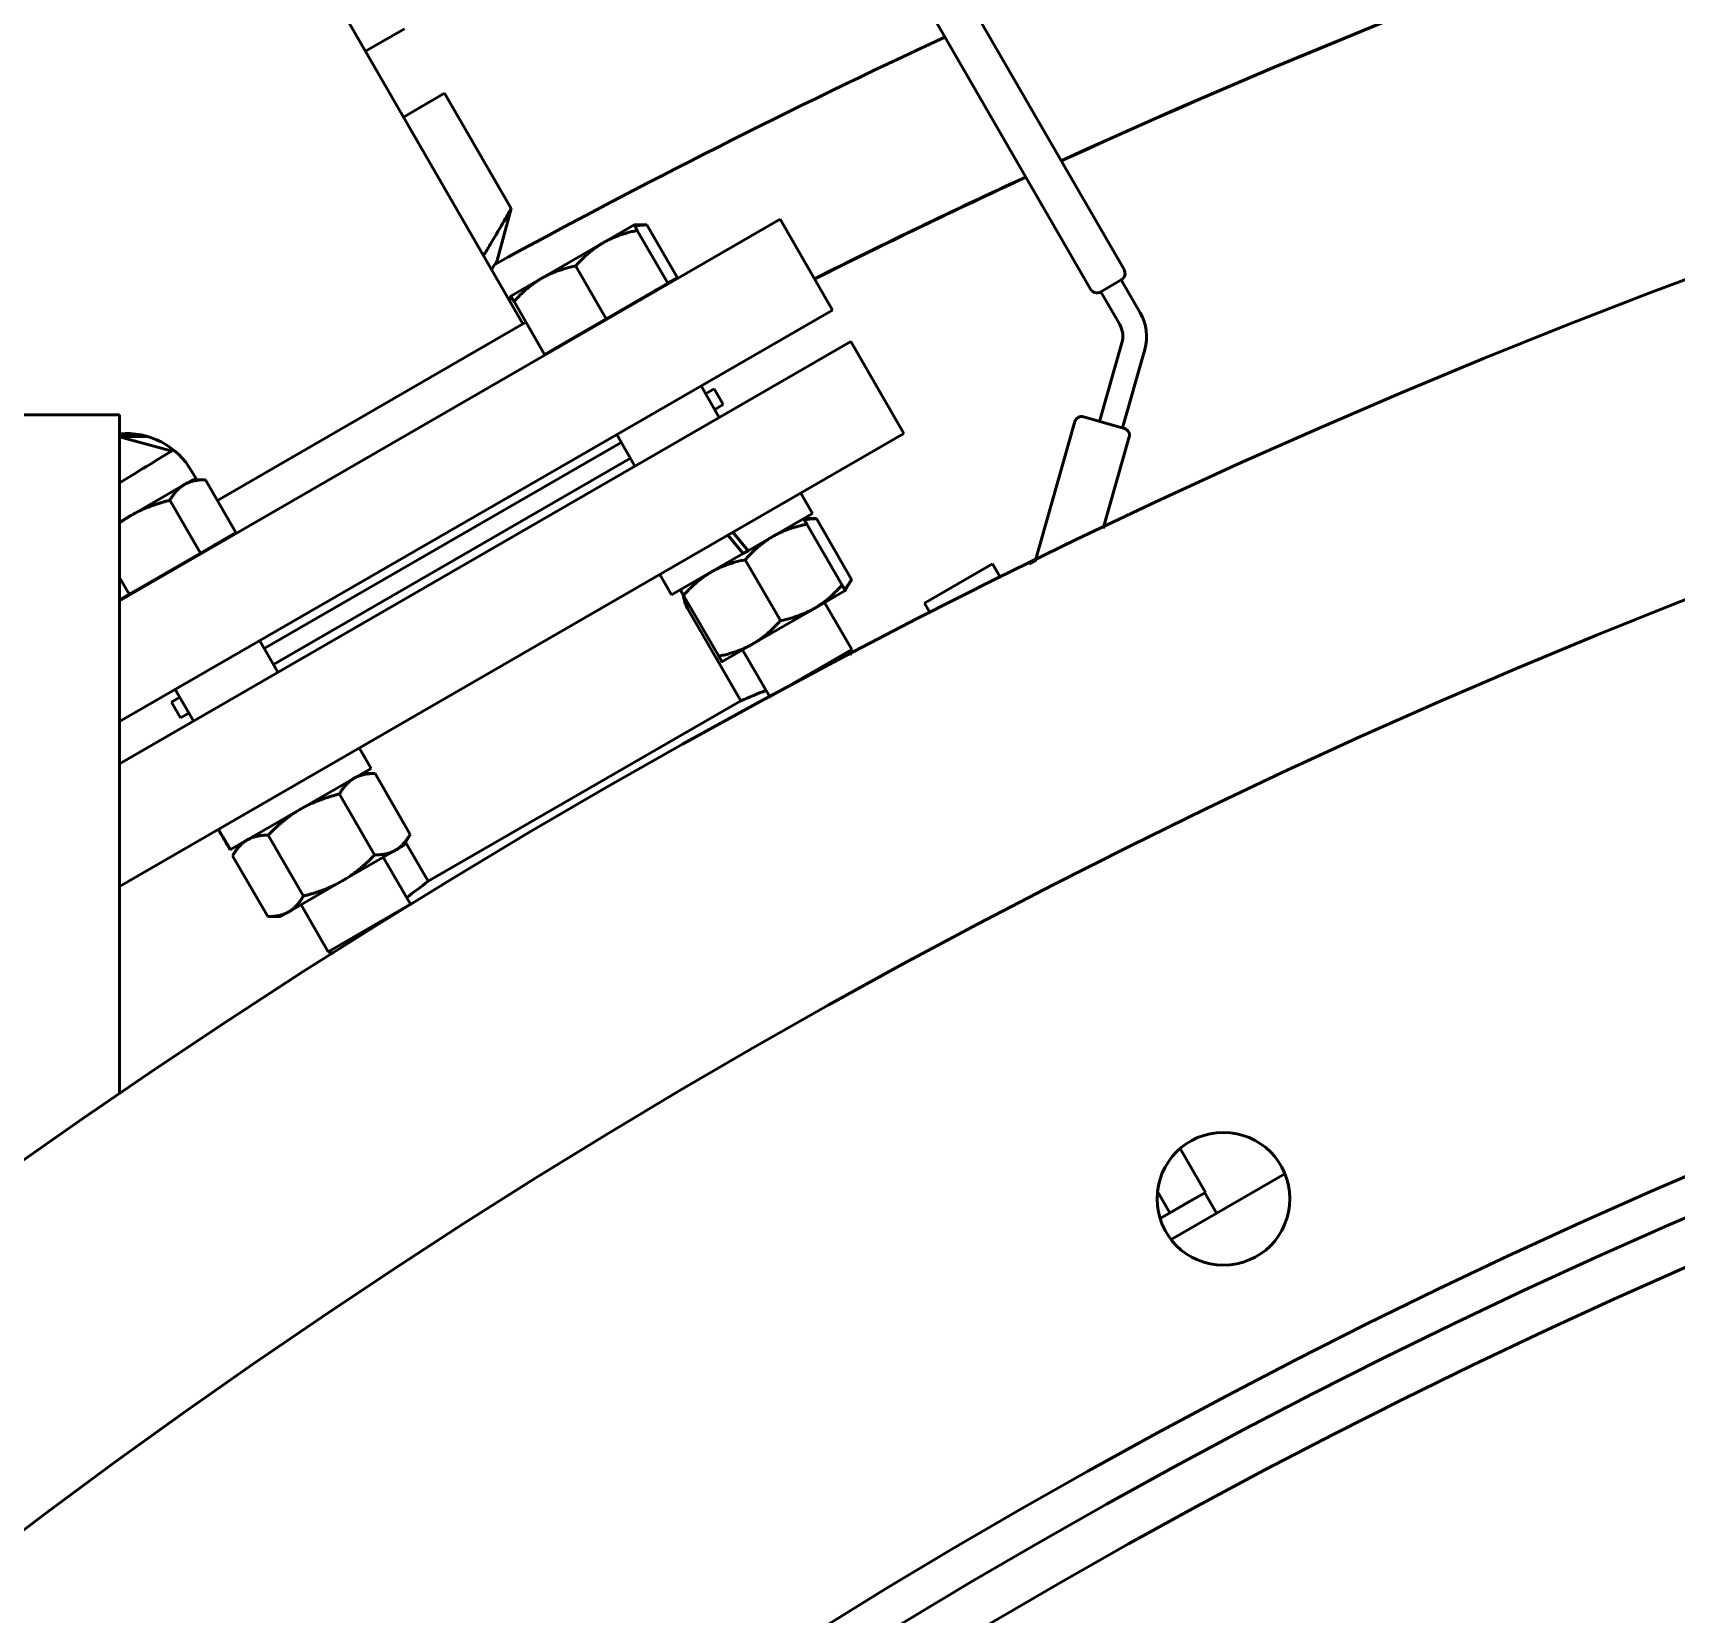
# Model space of a CAD drawing. Header units: inches. Extents: x 11 to 1621, y 11 to 1332.
# Drawn here: x 1219.38 to 1230.2, y 394.85 to 405.27 of the extents above; entities that cross this region are included whole.
import ezdxf

# ---------------------------------------------------------------- set-up
doc = ezdxf.new("R2010")
doc.units = ezdxf.units.IN
doc.header["$LTSCALE"] = 48
doc.header["$MEASUREMENT"] = 0
doc.layers.add('Visible (ANSI)', color=7, linetype='Continuous', lineweight=50)

msp = doc.modelspace()

# ---------------------------------------------------------------- linework, layer by layer
at = {"layer": 'Visible (ANSI)'}
for p, q in [((1223.651508, 408.755938), (1226.566156, 403.707619)), ((1226.344454, 403.579619), (1223.429805, 408.627938)), ((1222.605385, 403.349127), (1220.446294, 407.088781)), ((1221.825527, 405.294879), (1221.567885, 405.146129)), ((1221.817885, 404.713117), (1222.088518, 404.869367)), ((1222.088518, 404.869367), (1222.527268, 404.109429)), ((1224.300056, 404.03887), (1219.946979, 401.52562)), ((1222.527268, 404.109429), (1222.435761, 403.767923)), ((1224.645056, 403.441313), (1224.300056, 404.03887)), ((1223.338028, 404.001908), (1223.134945, 403.884658)), ((1223.338028, 404.001908), (1223.421807, 404.001908)), ((1223.560028, 403.617393), (1223.358973, 403.965631)), ((1223.622862, 403.65367), (1223.421807, 404.001908)), ((1223.134945, 403.884658), (1222.728779, 403.650158)), ((1223.153862, 403.382893), (1222.952807, 403.731131)), ((1222.728779, 403.650158), (1222.525696, 403.532908)), ((1222.747698, 403.14839), (1223.56003, 403.61739)), ((1223.560028, 403.617393), (1223.356945, 403.500143)), ((1223.622862, 403.65367), (1223.560028, 403.617393)), ((1223.560028, 403.617393), (1223.56003, 403.61739)), ((1226.547855, 403.639318), (1226.412755, 403.561318)), ((1226.547855, 403.639318), (1226.672855, 403.422811)), ((1222.525696, 403.532908), (1222.512487, 403.51003)), ((1222.747696, 403.148393), (1222.546641, 403.496631)), ((1223.356945, 403.500143), (1223.153862, 403.382893)), ((1226.537755, 403.344811), (1226.412755, 403.561318)), ((1224.645056, 403.441313), (1219.946979, 400.728877)), ((1222.625198, 403.360566), (1220.591595, 402.186464)), ((1223.153862, 403.382893), (1222.950779, 403.265643)), ((1222.950779, 403.265643), (1222.747696, 403.148393)), ((1224.765056, 403.233467), (1219.946979, 400.451749)), ((1222.747696, 403.148393), (1222.747698, 403.14839)), ((1225.115056, 402.627249), (1224.765056, 403.233467)), ((1226.40536, 402.70731), (1226.552677, 403.224041)), ((1226.7027, 403.18127), (1226.555382, 402.66454)), ((1223.779358, 402.941502), (1223.899358, 402.733656)), ((1223.809358, 402.88954), (1223.865322, 402.921851)), ((1223.865322, 402.921851), (1223.925322, 402.817928)), ((1223.869358, 402.785617), (1223.925322, 402.817928)), ((1219.946979, 402.749744), (1219.196979, 402.749744)), ((1219.946979, 402.749744), (1219.946979, 399.749744)), ((1226.298613, 402.737743), (1226.569807, 402.660427)), ((1225.115056, 402.627249), (1219.946979, 399.643459)), ((1220.270698, 402.517923), (1219.946979, 402.604663)), ((1223.22337, 402.620502), (1223.34337, 402.412656)), ((1225.980092, 401.784628), (1226.243, 402.706805)), ((1226.600745, 402.604814), (1226.428605, 402.001013)), ((1220.900589, 401.210162), (1223.25337, 402.56854)), ((1220.960589, 401.106239), (1223.31337, 402.464617)), ((1220.374843, 402.291113), (1220.023093, 402.08803)), ((1220.429259, 402.32253), (1220.374843, 402.291113)), ((1220.455677, 402.32253), (1220.423574, 402.378133)), ((1220.429259, 402.32253), (1220.513038, 402.32253)), ((1220.714093, 401.974292), (1220.513038, 402.32253)), ((1220.479593, 401.838903), (1220.278538, 402.187141)), ((1224.513987, 402.100088), (1224.435987, 402.235188)), ((1220.023093, 402.08803), (1219.946979, 402.044086)), ((1224.513987, 402.100088), (1224.090073, 401.855342)), ((1224.45553, 402.066338), (1224.539309, 402.066338)), ((1224.770919, 401.665177), (1224.539309, 402.066338)), ((1220.714093, 401.974292), (1220.596843, 401.906597)), ((1223.954477, 401.957188), (1224.056298, 401.835842)), ((1224.090073, 401.855342), (1223.988252, 401.976688)), ((1224.708085, 401.628899), (1224.476475, 402.030061)), ((1219.946979, 401.531394), (1220.651261, 401.938011)), ((1220.596843, 401.906597), (1220.479593, 401.838903)), ((1220.651259, 401.938014), (1220.651261, 401.938011)), ((1224.090073, 401.855342), (1224.056298, 401.835842)), ((1220.479593, 401.838903), (1220.245093, 401.703514)), ((1224.056298, 401.835842), (1223.584741, 401.563588)), ((1224.301919, 401.394399), (1224.070309, 401.795561)), ((1225.251398, 401.509696), (1225.700606, 401.769046)), ((1225.755431, 401.674087), (1225.700606, 401.769046)), ((1225.944289, 401.767108), (1225.981167, 401.7884)), ((1220.010593, 401.568126), (1219.946979, 401.678308)), ((1220.245093, 401.703514), (1220.010593, 401.568126)), ((1223.584741, 401.563588), (1223.506741, 401.698688)), ((1224.72903, 401.592622), (1224.770919, 401.665177)), ((1220.010593, 401.568126), (1219.946979, 401.531398)), ((1223.895753, 401.159899), (1223.664143, 401.561061)), ((1224.525947, 401.475372), (1224.72903, 401.592622)), ((1224.041171, 400.866839), (1223.697363, 401.462333)), ((1224.119781, 401.240872), (1224.525947, 401.475372)), ((1224.593497, 401.514372), (1224.772446, 401.204423)), ((1225.291066, 401.44099), (1225.251398, 401.509696)), ((1220.870589, 401.262123), (1220.990589, 401.054277)), ((1223.916698, 401.123622), (1224.119781, 401.240872)), ((1224.052231, 401.201872), (1224.23118, 400.891923)), ((1224.23118, 400.891923), (1224.772446, 401.204423)), ((1224.762017, 401.167734), (1224.772446, 401.204423)), ((1220.288637, 400.856851), (1220.344601, 400.889162)), ((1220.314601, 400.941123), (1220.434601, 400.733277)), ((1224.239704, 400.889777), (1224.23118, 400.891923)), ((1220.288637, 400.856851), (1220.348637, 400.752928)), ((1220.348637, 400.752928), (1220.404601, 400.785239)), ((1221.980405, 399.677055), (1224.041171, 400.866839)), ((1221.605218, 400.420709), (1221.527218, 400.555809)), ((1221.605218, 400.420709), (1220.677759, 399.885241)), ((1221.546761, 400.386959), (1221.63054, 400.386959)), ((1221.86215, 399.985798), (1221.63054, 400.386959)), ((1221.62765, 399.85041), (1221.39604, 400.251571)), ((1220.675972, 399.884209), (1220.653267, 399.923536)), ((1220.734429, 399.917959), (1220.69254, 399.845405)), ((1221.15865, 399.579632), (1220.92704, 399.980794)), ((1221.765845, 399.881827), (1221.820261, 399.913244)), ((1221.820261, 399.913244), (1221.86215, 399.985798)), ((1221.832151, 399.933838), (1221.980405, 399.677055)), ((1220.676024, 399.884239), (1220.675972, 399.884209)), ((1220.677759, 399.885241), (1220.676024, 399.884239)), ((1220.92415, 399.444244), (1220.69254, 399.845405)), ((1221.414095, 399.678744), (1221.765845, 399.881827)), ((1221.684728, 399.834994), (1221.863677, 399.525044)), ((1219.946979, 398.274284), (1219.946979, 399.749744)), ((1221.062345, 399.475661), (1221.414095, 399.678744)), ((1221.007929, 399.444244), (1221.062345, 399.475661)), ((1221.143462, 399.522494), (1221.322411, 399.212544)), ((1221.322411, 399.212544), (1221.863677, 399.525044)), ((1221.861274, 399.516589), (1221.863677, 399.525044)), ((1221.007929, 399.444244), (1220.92415, 399.444244)), ((1221.3594, 399.203232), (1221.322411, 399.212544)), ((1227.102362, 397.626999), (1226.935627, 397.915794)), ((1227.626589, 397.749524), (1226.875905, 397.316117)), ((1226.867862, 397.491611), (1226.786534, 397.632476)), ((1226.803654, 397.454536), (1227.097987, 397.624469)), ((1227.102362, 397.626999), (1226.985112, 397.559305)), ((1227.097987, 397.624469), (1227.175987, 397.489369)), ((1226.985112, 397.559305), (1226.867862, 397.491611)), ((1227.039528, 397.590722), (1227.03953, 397.590719)), ((1226.867862, 397.491611), (1226.803653, 397.454539))]:
    msp.add_line(p, q, dxfattribs=at)
for centre, radius in [((1247.196979, 358.380235), 48.3125), ((1247.196979, 358.380235), 46.34375), ((1247.196979, 358.380235), 42.829288), ((1247.196979, 358.380235), 42.579288), ((1247.196979, 358.380235), 42.279288), ((1227.221398, 397.584522), 0.4375), ((1247.196979, 358.380235), 38.75)]:
    msp.add_circle(centre, radius, dxfattribs=at)
for centre, radius, start, end in [((1247.196979, 358.380235), 50.62647, 90.4164762, 114.5630497), ((1247.196979, 358.380235), 50.625, 90.3890484, 114.5628914), ((1247.196979, 358.380235), 51.6875, 114.9599262, 118.6436712), ((1247.196979, 358.380235), 50.62647, 114.8540143, 116.602803), ((1247.196979, 358.380235), 50.625, 114.8538645, 116.6027042), ((1226.522855, 403.682619), 0.05, 300, 30), ((1226.387755, 403.604619), 0.05, 210, 300), ((1223.51382, 403.521428), 0.06, 120, 143.5564643), ((1226.402655, 403.266811), 0.312, 344.0874, 30), ((1226.402655, 403.266811), 0.156, 344.0874, 30), ((1222.853908, 403.140428), 0.06, 96.4435357, 120), ((1226.286276, 402.694468), 0.045, 74.0874, 164.0874), ((1219.990562, 402.128133), 0.5, 30, 95.00049), ((1226.55747, 402.617152), 0.045, 344.0874, 74.0874), ((1247.196979, 358.380235), 51.6875, 121.3563288, 121.8169212), ((1220.605051, 401.842049), 0.06, 120, 143.5564643), ((1227.705782, 392.139979), 9.465066, 111.6967109, 112.7786645), ((1227.705782, 392.139979), 9.465066, 127.2213355, 128.3032891)]:
    msp.add_arc(centre, radius, start, end, dxfattribs=at)
for centre, start_param, end_param in [((1221.11789, 400.191786), 1.534441628, 1.585721408), ((1221.0073, 400.383333), 1.607151026, 1.658526732)]:
    msp.add_ellipse(centre, major_axis=(-1.521321, 2.635006), ratio=0.176326981, start_param=start_param, end_param=end_param, dxfattribs=at)
for points, knots in [([(1222.527268, 404.109429), (1222.527268, 404.109429), (1222.526606, 404.108252), (1222.520162, 404.0968), (1222.505034, 404.069835), (1222.457736, 403.987209), (1222.426883, 403.933807), (1222.376029, 403.848724), (1222.361223, 403.824217), (1222.345702, 403.798899)], [-29.854211021, -29.854211021, -29.854211021, -29.854211021, -29.620385334, -29.620385334, -28.734870361, -28.734870361, -27.907434578, -27.907434578, -27.594693318, -27.594693318, -27.594693318, -27.594693318]), ([(1222.398573, 403.707331), (1222.399834, 403.709364), (1222.401062, 403.711346), (1222.420141, 403.742169), (1222.430755, 403.759688), (1222.435296, 403.767157), (1222.435761, 403.767923), (1222.435761, 403.767923)], [28.675643525, 28.675643525, 28.675643525, 28.675643525, 28.734870361, 28.734870361, 29.620385334, 29.620385334, 29.854211021, 29.854211021, 29.854211021, 29.854211021]), ([(1220.12814, 402.608834), (1220.116131, 402.608756), (1220.104562, 402.608705), (1220.040742, 402.60852), (1219.998905, 402.608793), (1219.961327, 402.609099), (1219.953338, 402.609173), (1219.947027, 402.609235)], [-19.553653494, -19.553653494, -19.553653494, -19.553653494, -19.397556465, -19.397556465, -18.655041539, -18.655041539, -18.397709778, -18.397709778, -18.397709778, -18.397709778]), ([(1220.270698, 402.517923), (1220.270698, 402.517923), (1220.279845, 402.51811), (1220.300002, 402.518631), (1220.301349, 402.518666), (1220.302742, 402.518702)], [17.9125266128, 17.9125266128, 17.9125266128, 17.9125266128, 18.655041539, 18.655041539, 18.7062522206, 18.7062522206, 18.7062522206, 18.7062522206]), ([(1223.697363, 401.462333), (1223.688113, 401.478354), (1223.679606, 401.496769), (1223.667426, 401.532822), (1223.663314, 401.550313), (1223.660804, 401.56685)], [-2.263360389, -2.263360389, -2.263360389, -2.263360389, -2.1223940602, -2.1223940602, -1.9973899678, -1.9973899678, -1.9973899678, -1.9973899678])]:
    msp.add_open_spline(points, degree=3, knots=knots, dxfattribs=at)
for points, weights in [([(1223.358973, 403.965631), (1223.229196, 403.939074), (1223.134945, 403.884658)], [1, 1.0379548493, 1]), ([(1223.338028, 404.001908), (1223.338028, 404.001908), (1223.358973, 403.965631)], [1, 1.0379548493, 1]), ([(1223.421807, 404.001908), (1223.377633, 404.001908), (1223.342804, 403.993636)], [1, 1.01965956375, 1.01895290532]), ([(1223.134945, 403.884658), (1223.040694, 403.830242), (1222.952807, 403.731131)], [1, 1.0379548493, 1]), ([(1222.952807, 403.731131), (1222.82303, 403.704574), (1222.728779, 403.650158)], [1, 1.0379548493, 1]), ([(1222.728779, 403.650158), (1222.634528, 403.595742), (1222.546641, 403.496631)], [1, 1.0379548493, 1]), ([(1222.530472, 403.524636), (1222.52239, 403.516077), (1222.514643, 403.506295)], [1.01895290532, 1.01918517695, 1.01721713941]), ([(1222.546641, 403.496631), (1222.525696, 403.532908), (1222.525696, 403.532908)], [1, 1.0379548493, 1]), ([(1220.374843, 402.291113), (1220.320427, 402.259696), (1220.278538, 402.187141)], [1, 1.0379548493, 1]), ([(1220.513038, 402.32253), (1220.429259, 402.32253), (1220.374843, 402.291113)], [1, 1.0379548493, 1]), ([(1220.278538, 402.187141), (1220.131925, 402.150864), (1220.023093, 402.08803)], [1, 1.0379548493, 1]), ([(1220.023093, 402.08803), (1219.984141, 402.065541), (1219.946979, 402.038281)], [1, 1.01326121024, 1.01725563638]), ([(1224.45553, 402.066338), (1224.45553, 402.066338), (1224.476475, 402.030061)], [1, 1.0379548493, 1]), ([(1224.539309, 402.066338), (1224.495135, 402.066338), (1224.460306, 402.058066)], [1, 1.01965956375, 1.01895290532]), ([(1224.476475, 402.030061), (1224.346698, 402.003504), (1224.252447, 401.949088)], [1, 1.0379548493, 1]), ([(1224.252447, 401.949088), (1224.158196, 401.894672), (1224.070309, 401.795561)], [1, 1.0379548493, 1]), ([(1224.070309, 401.795561), (1223.940532, 401.769004), (1223.846281, 401.714588)], [1, 1.0379548493, 1]), ([(1223.846281, 401.714588), (1223.75203, 401.660172), (1223.664143, 401.561061)], [1, 1.0379548493, 1]), ([(1224.525947, 401.475372), (1224.620198, 401.529788), (1224.708085, 401.628899)], [1, 1.0379548493, 1]), ([(1224.708085, 401.628899), (1224.72903, 401.592622), (1224.72903, 401.592622)], [1, 1.0379548493, 1]), ([(1224.724254, 401.600894), (1224.748832, 401.626921), (1224.770919, 401.665177)], [1.01895290532, 1.01965956375, 1]), ([(1223.664143, 401.561061), (1223.643198, 401.597338), (1223.643198, 401.597338)], [1, 1.0379548493, 1]), ([(1224.301919, 401.394399), (1224.431696, 401.420956), (1224.525947, 401.475372)], [1, 1.0379548493, 1]), ([(1224.119781, 401.240872), (1224.214032, 401.295288), (1224.301919, 401.394399)], [1, 1.0379548493, 1]), ([(1223.895753, 401.159899), (1224.02553, 401.186456), (1224.119781, 401.240872)], [1, 1.0379548493, 1]), ([(1223.916698, 401.123622), (1223.916698, 401.123622), (1223.895753, 401.159899)], [1, 1.0379548493, 1]), ([(1221.492345, 400.355542), (1221.437929, 400.324125), (1221.39604, 400.251571)], [1, 1.0379548493, 1]), ([(1221.63054, 400.386959), (1221.546761, 400.386959), (1221.492345, 400.355542)], [1, 1.0379548493, 1]), ([(1221.39604, 400.251571), (1221.249427, 400.215294), (1221.140595, 400.152459)], [1, 1.0379548493, 1]), ([(1221.140595, 400.152459), (1221.031763, 400.089625), (1220.92704, 399.980794)], [1, 1.0379548493, 1]), ([(1220.788845, 399.949377), (1220.734429, 399.917959), (1220.69254, 399.845405)], [1, 1.0379548493, 1]), ([(1220.92704, 399.980794), (1220.843261, 399.980794), (1220.788845, 399.949377)], [1, 1.0379548493, 1]), ([(1221.765845, 399.881827), (1221.820261, 399.913244), (1221.86215, 399.985798)], [1, 1.0379548493, 1]), ([(1221.414095, 399.678744), (1221.522927, 399.741578), (1221.62765, 399.85041)], [1, 1.0379548493, 1]), ([(1221.62765, 399.85041), (1221.711429, 399.85041), (1221.765845, 399.881827)], [1, 1.0379548493, 1]), ([(1221.15865, 399.579632), (1221.305263, 399.61591), (1221.414095, 399.678744)], [1, 1.0379548493, 1]), ([(1221.062345, 399.475661), (1221.116761, 399.507078), (1221.15865, 399.579632)], [1, 1.0379548493, 1]), ([(1220.92415, 399.444244), (1221.007929, 399.444244), (1221.062345, 399.475661)], [1, 1.0379548493, 1])]:
    msp.add_rational_spline(points, weights, degree=2, dxfattribs=at)

doc.saveas('drawing.dxf')
